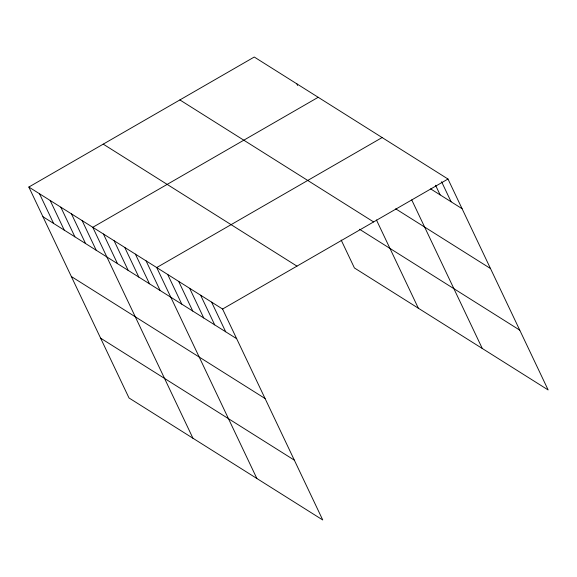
<?xml version="1.0" encoding="UTF-8"?>
<svg xmlns="http://www.w3.org/2000/svg" width="577" height="577" viewBox="0 0 577 577"><rect width="100%" height="100%" fill="white"/><g stroke="black" fill="none" stroke-linecap="round" stroke-linejoin="round"><path stroke-width="0.87" d="M28.85 187.042L222.578 309.034L322.738 519.971L129.01 397.971L28.85 187.042L254.262 57.029L447.99 179.029L548.15 389.958L354.422 267.966L341.166 240.046M318.194 97.289L92.782 227.302L192.942 438.231M382.125 137.55L156.713 267.555L256.873 478.492M222.578 309.034L447.99 179.029M430.608 188.874L462.076 208.694M395.692 208.824L490.479 268.514M179.873 99.929L373.607 221.929M359.5 229.235L519.747 330.145M103.233 144.135L296.967 266.134M42.936 216.707L236.671 338.706M71.339 276.527L265.074 398.527M100.607 338.158L294.335 460.157M441.578 181.733L451.099 201.784M435.556 185.246L440.121 194.867M411.74 199.916L482.278 348.479M376.442 219.96L418.347 308.219M296.881 83.867L297.638 85.468M211.6 302.124L225.694 331.789M200.623 295.208L214.716 324.88M189.645 288.298L203.731 317.963M178.668 281.381L192.754 311.053M167.691 274.472L181.777 304.137M146.06 260.847L160.146 290.519M135.4 254.14L149.486 283.805M124.747 247.425L138.833 277.097M114.095 240.717L128.181 270.389M103.434 234.01L117.52 263.675M82.129 220.587L96.215 250.259M71.469 213.879L85.562 243.544M60.816 207.172L74.902 236.837M50.163 200.457L64.249 230.129M39.503 193.749L53.596 223.414"/></g></svg>
